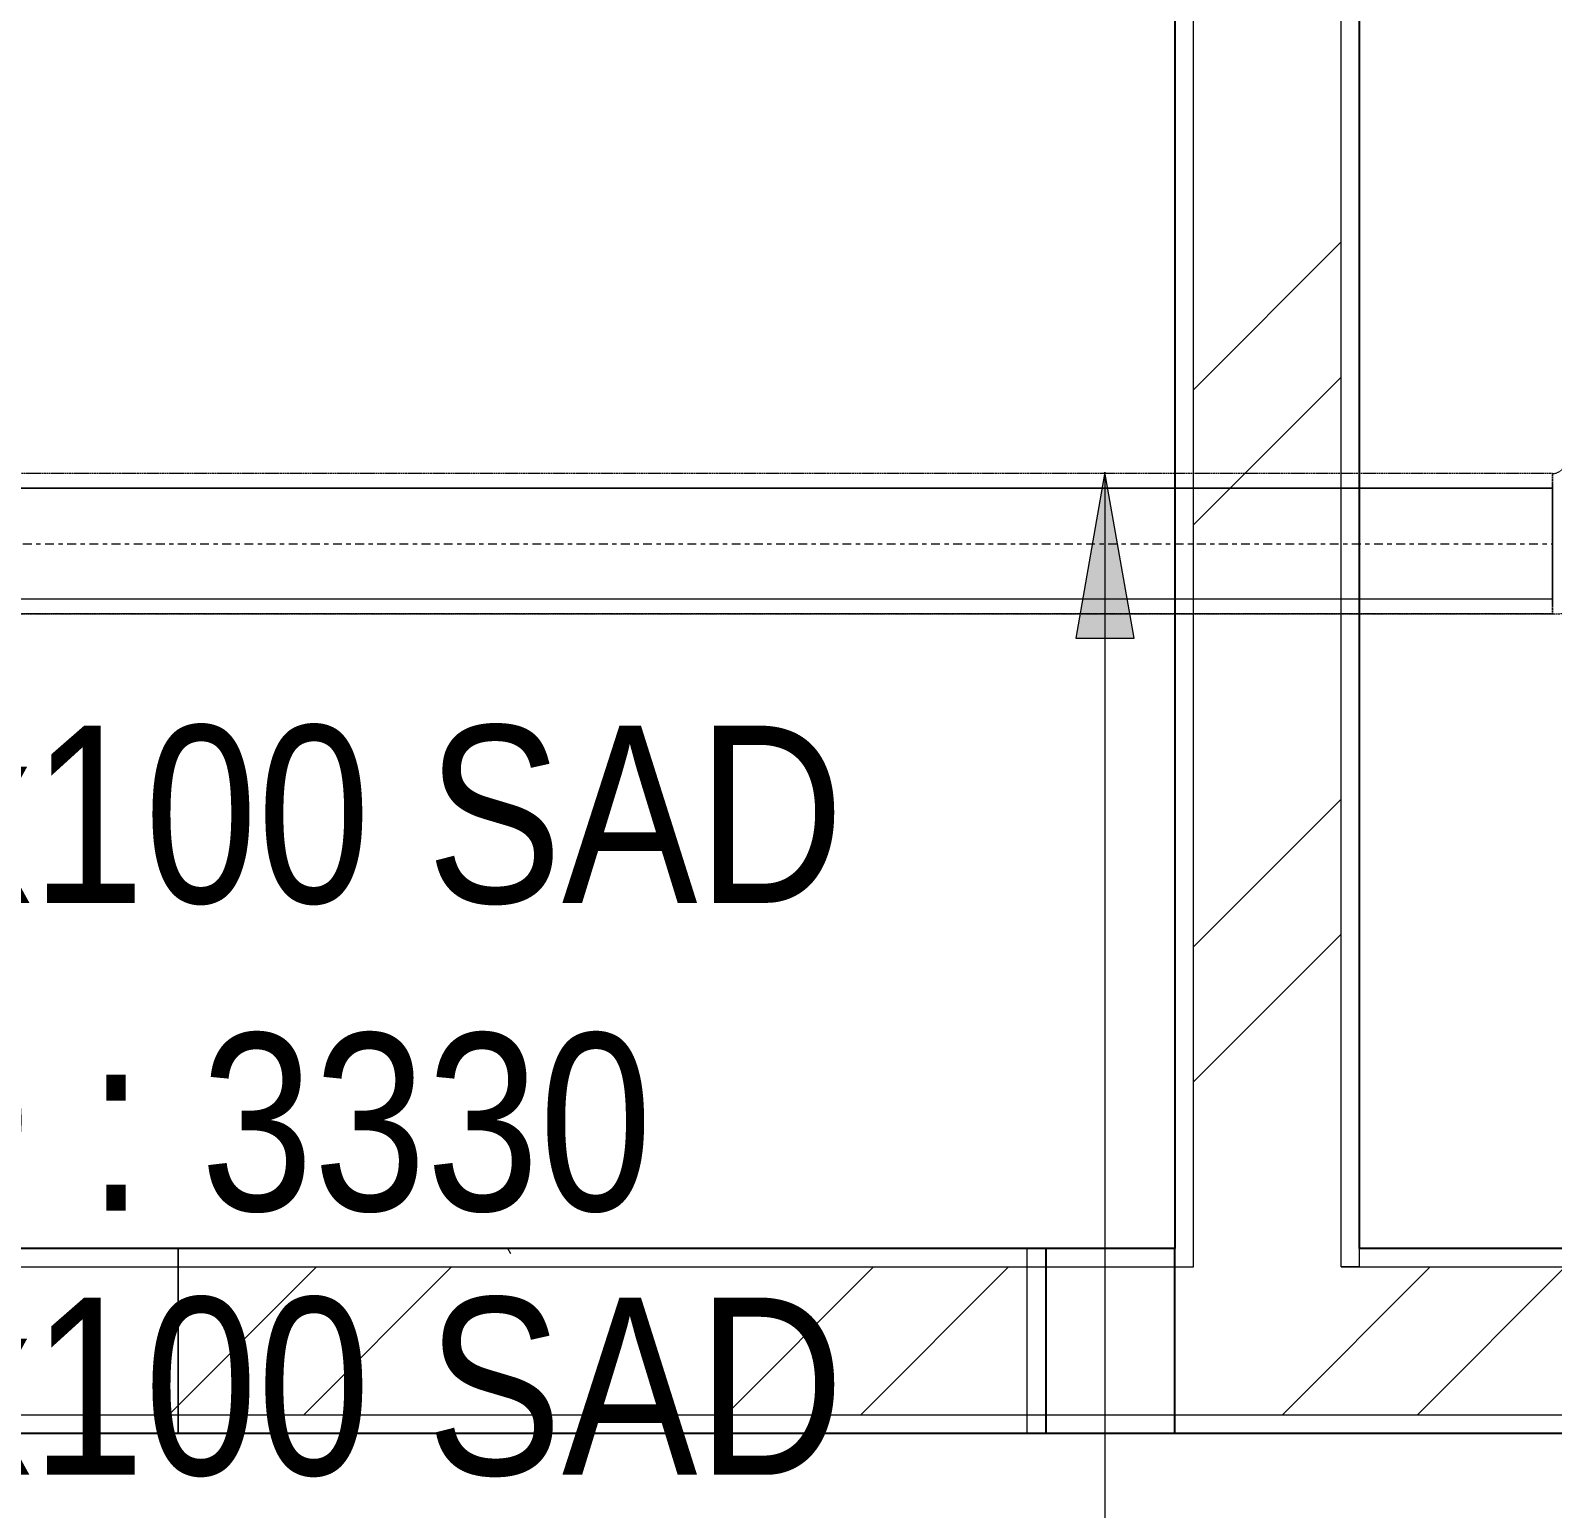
# Model space of a CAD drawing. Header units: inches. Extents: x -83664 to 20107, y -47222 to 19398.
# Drawn here: x -22698 to -20636, y -23392 to -21390 of the extents above; entities that cross this region are included whole.
import ezdxf

# ---------------------------------------------------------------- set-up
doc = ezdxf.new("R2010")
doc.units = ezdxf.units.IN
doc.header["$MEASUREMENT"] = 0
doc.linetypes.add('Center', pattern=[29.999999, 12, -6, 6, -6])
doc.linetypes.add('Hidden 0_50', pattern=[1.0584, 0.5292, -0.5292])
for name, color, linetype, lineweight in [('A-WALL', 7, 'Continuous', 9), ('A-WALL-PATT', 7, 'Continuous', 25), ('M-HVAC-DUCT-CNTR', 7, 'Center', 9), ('M-HVAC-DUCT-IDEN', 7, 'Continuous', 18)]:
    doc.layers.add(name, color=color, linetype=linetype, lineweight=lineweight)
doc.layers.add('M-HVAC-DUCT', color=7, linetype='Continuous', lineweight=9, true_color=0xffe97f)
doc.styles.add('Arial Narrow_21', font='ARIALN.TTF', dxfattribs={"height": 240})
pattern_1 = [(0, (0, 0), (1219.2, 304.8), [50.292, -864.108, 50.292, -864.108, -4876.8]), (0, (0, 0), (1219.2, 304.8), [-1828.8, 50.292, -1778.508, 50.292, -864.108, -2133.6]), (0, (0, 0), (1219.2, 304.8), [-4572, 50.292, -559.308, 50.292, -1473.708]), (120, (457.2, 152.4), (-873.56454, 903.4582), [50.292, -864.108, 50.292, -864.108, -4876.8]), (120, (457.2, 152.4), (-873.56454, 903.4582), [-1828.8, 50.292, -1778.508, 50.292, -864.108, -2133.6]), (120, (457.2, 152.4), (-873.56454, 903.4582), [-4572, 50.292, -559.308, 50.292, -1473.708]), (240, (609.6, 762), (-345.63546, -1208.2582), [50.292, -864.108, 50.292, -864.108, -4876.8]), (240, (609.6, 762), (-345.63546, -1208.2582), [-1828.8, 50.292, -1778.508, 50.292, -864.108, -2133.6]), (240, (609.6, 762), (-345.63546, -1208.2582), [-4572, 50.292, -559.308, 50.292, -1473.708])]
pattern_2 = [(45, (0, 0), (-377.1708, 377.1708), []), (45, (0, 571.5), (-377.1708, 377.1708), [])]

# ---------------------------------------------------------------- blocks, each defined once
blk = doc.blocks.new('TEMW-SMBZ-HO-BM-HVAC-00002_rvt-1-FIRST FLOOR AC CONDITIONING LAYOUT - PART A')
at = {"layer": 'M-HVAC-DUCT', "color": 30, "linetype": 'Hidden 0_50', "true_color": 0xff7f00}
for p, q in [((130820.8, 76382), (128059, 76382)), ((130820.8, 76382), (128059, 76382)), ((130820.8, 76192), (130820.8, 76382)), ((130820.8, 76382), (130820.8, 76192)), ((130820.8, 76382), (130820.8, 76192)), ((130820.8, 76192), (130820.8, 76382)), ((128059, 76192), (130820.8, 76192)), ((130820.8, 76192), (128059, 76192))]:
    blk.add_line(p, q, dxfattribs=at)
at = {"layer": 'M-HVAC-DUCT', "color": 30, "true_color": 0xff7f00}
for p, q in [((128059, 76362), (130820.8, 76362)), ((130820.8, 76362), (128059, 76362)), ((130820.8, 76362), (130820.8, 76212)), ((130820.8, 76212), (130820.8, 76362)), ((130820.8, 76212), (128059, 76212)), ((130820.8, 76212), (128059, 76212))]:
    blk.add_line(p, q, dxfattribs=at)
at = {"layer": 'M-HVAC-DUCT', "color": 30, "linetype": 'Hidden 0_50', "true_color": 0xff7f00}
for radius in [17.5, 207.5, 207.5, 17.5]:
    blk.add_arc((130820.8, 76399.5), radius, 270, 0, dxfattribs=at)
at = {"layer": 'M-HVAC-DUCT-CNTR', "color": 30, "true_color": 0xff7f00}
blk.add_line((128059, 76287), (130820.8, 76287), dxfattribs=at)
blk = doc.blocks.new('TEMW-SMBZ-HO-BM-HVAC-00002_rvt-2-FIRST FLOOR AC CONDITIONING LAYOUT - PART A')
at = {"layer": 'M-HVAC-DUCT', "color": 30, "linetype": 'Hidden 0_50', "true_color": 0xff7f00}
for p, q in [((130820.8, 76382), (128059, 76382)), ((130820.8, 76382), (128059, 76382)), ((130820.8, 76192), (130820.8, 76382)), ((130820.8, 76382), (130820.8, 76192)), ((130820.8, 76382), (130820.8, 76192)), ((130820.8, 76192), (130820.8, 76382)), ((128059, 76192), (130820.8, 76192)), ((130820.8, 76192), (128059, 76192))]:
    blk.add_line(p, q, dxfattribs=at)
at = {"layer": 'M-HVAC-DUCT', "color": 30, "true_color": 0xff7f00}
for p, q in [((128059, 76362), (130820.8, 76362)), ((130820.8, 76362), (128059, 76362)), ((130820.8, 76362), (130820.8, 76212)), ((130820.8, 76212), (130820.8, 76362)), ((130820.8, 76212), (128059, 76212)), ((130820.8, 76212), (128059, 76212))]:
    blk.add_line(p, q, dxfattribs=at)
at = {"layer": 'M-HVAC-DUCT', "color": 30, "linetype": 'Hidden 0_50', "true_color": 0xff7f00}
for radius in [17.5, 207.5, 207.5, 17.5]:
    blk.add_arc((130820.8, 76399.5), radius, 270, 0, dxfattribs=at)
at = {"layer": 'M-HVAC-DUCT-CNTR', "color": 30, "true_color": 0xff7f00}
blk.add_line((128059, 76287), (130820.8, 76287), dxfattribs=at)
blk = doc.blocks.new('SMBZ_Hospital Arch Model_2026_01_29_rvt-1-FIRST FLOOR AC CONDITIONING LAYOUT - PART A')
at = {"layer": 'A-WALL-PATT', "lineweight": 9, "true_color": 0xbbbbbb}
h = blk.add_hatch(dxfattribs=at)
h.set_pattern_fill('FP_12', color=9, style=0, pattern_type=2)
h.set_pattern_definition(pattern_2)
h.paths.add_polyline_path([(130334.4, 75307.7), (130534.4, 75307.7), (130534.4, 79107.1), (130334.4, 79107.1), (130334.4, 75332.7)])
h = blk.add_hatch(dxfattribs=at)
h.set_pattern_fill('FP_13', color=9, style=0, pattern_type=2)
h.set_pattern_definition(pattern_1)
h.paths.add_polyline_path([(130559.4, 75307.7), (130559.4, 79107.1), (130534.4, 79107.1), (130534.4, 75307.7)])
h = blk.add_hatch(dxfattribs=at)
h.set_pattern_fill('FP_13', color=9, style=0, pattern_type=2)
h.set_pattern_definition(pattern_1)
h.paths.add_polyline_path([(124434.4, 75307.7), (124434.4, 75332.7), (124284.4, 75332.7), (124284.4, 75307.7)])
h.paths.add_polyline_path([(130309.4, 75307.7), (130309.4, 75332.7), (124534.4, 75332.7), (124534.4, 75307.7), (129750.1, 75307.7)])
h = blk.add_hatch(dxfattribs=at)
h.set_pattern_fill('FP_13', color=9, style=0, pattern_type=2)
h.set_pattern_definition(pattern_1)
h.paths.add_polyline_path([(133384.4, 75307.7), (133384.4, 75332.7), (130559.4, 75332.7), (130559.4, 75307.7), (132914.7, 75307.7)])
h.paths.add_polyline_path([(130134.4, 75307.7), (130334.4, 75307.7), (130334.4, 75332.7), (130134.4, 75332.7)])
h.paths.add_polyline_path([(133784.4, 75307.7), (133784.4, 75332.7), (133609.4, 75332.7), (133609.4, 75307.7)])
h = blk.add_hatch(dxfattribs=at)
h.set_pattern_fill('FP_12', color=9, style=0, pattern_type=2)
h.set_pattern_definition(pattern_2)
h.paths.add_polyline_path([(130309.4, 75107.7), (130309.4, 75307.7), (124259.4, 75307.7), (124259.4, 75107.7), (129750.1, 75107.7)])
h = blk.add_hatch(dxfattribs=at)
h.set_pattern_fill('FP_12', color=9, style=0, pattern_type=2)
h.set_pattern_definition(pattern_2)
h.paths.add_polyline_path([(132914.7, 75107.7), (133784.4, 75107.7), (133784.4, 75307.7), (130134.4, 75307.7), (130134.4, 75107.7)])
h = blk.add_hatch(dxfattribs=at)
h.set_pattern_fill('FP_13', color=9, style=0, pattern_type=2)
h.set_pattern_definition(pattern_1)
h.paths.add_polyline_path([(124284.4, 75082.7), (130309.4, 75082.7), (130309.4, 75107.7), (124084.4, 75107.7), (124084.4, 75082.7), (124212.2, 75082.7)])
h = blk.add_hatch(dxfattribs=at)
h.set_pattern_fill('FP_13', color=9, style=0, pattern_type=2)
h.set_pattern_definition(pattern_1)
h.paths.add_polyline_path([(133784.4, 75082.7), (133784.4, 75107.7), (130134.4, 75107.7), (130134.4, 75082.7), (132914.7, 75082.7)])
at = {"layer": 'A-WALL', "color": 9, "lineweight": 25, "true_color": 0xbbbbbb}
for p, q in [((130309.4, 79107.1), (130309.4, 75332.7)), ((130559.4, 75332.7), (130559.4, 79107.1)), ((130309.4, 75332.7), (124559.4, 75332.7)), ((130309.4, 75332.7), (130134.4, 75332.7)), ((130134.4, 75332.7), (130134.4, 75082.7)), ((130309.4, 75082.7), (130309.4, 75332.7)), ((133359.4, 75332.7), (130559.4, 75332.7)), ((124284.4, 75082.7), (130309.4, 75082.7)), ((130134.4, 75082.7), (133784.4, 75082.7))]:
    blk.add_line(p, q, dxfattribs=at)
at = {"layer": 'A-WALL', "color": 9, "true_color": 0xbbbbbb}
for p, q in [((130334.4, 75332.7), (130334.4, 79107.1)), ((130534.4, 75332.7), (130534.4, 79107.1)), ((130309.4, 77757.1), (130309.4, 75332.7)), ((130559.4, 75332.7), (130559.4, 77757.1)), ((128959.4, 75332.7), (124559.4, 75332.7)), ((130109.4, 75332.7), (128959.4, 75332.7)), ((128959.4, 75332.7), (128959.4, 75082.7)), ((128959.4, 75082.7), (128959.4, 75332.7)), ((130309.4, 75332.7), (130109.4, 75332.7)), ((130109.4, 75082.7), (130109.4, 75332.7)), ((130109.4, 75082.7), (130109.4, 75332.7)), ((130309.4, 75332.7), (130134.4, 75332.7)), ((130134.4, 75082.7), (130134.4, 75332.7)), ((130309.4, 75332.7), (130309.4, 75082.7)), ((130334.4, 75307.7), (130334.4, 75332.7)), ((130534.4, 75307.7), (130534.4, 75332.7)), ((133359.4, 75332.7), (130559.4, 75332.7)), ((130559.4, 75307.7), (130559.4, 75332.7)), ((124534.4, 75307.7), (130309.4, 75307.7)), ((130134.4, 75307.7), (130334.4, 75307.7)), ((130534.4, 75307.7), (130559.4, 75307.7)), ((130559.4, 75307.7), (130534.4, 75307.7)), ((130559.4, 75307.7), (133384.4, 75307.7)), ((124284.4, 75107.7), (130309.4, 75107.7)), ((130134.4, 75107.7), (133784.4, 75107.7)), ((124284.4, 75082.7), (128959.4, 75082.7)), ((128959.4, 75082.7), (130109.4, 75082.7)), ((130109.4, 75082.7), (130309.4, 75082.7)), ((130134.4, 75082.7), (133784.4, 75082.7))]:
    blk.add_line(p, q, dxfattribs=at)

msp = doc.modelspace()

# ---------------------------------------------------------------- hatches: boundary and pattern name
at = {"layer": 'M-HVAC-DUCT-IDEN', "lineweight": 9}
msp.add_hatch(color=256, dxfattribs=at).paths.add_polyline_path([(-21242.2, -21988.2), (-21281.8, -22213.2), (-21202.5, -22213.2)])

# ---------------------------------------------------------------- linework, layer by layer
for p, q in [((-21242.2, -21988.2), (-21281.8, -22213.2)), ((-21202.5, -22213.2), (-21242.2, -21988.2)), ((-21242.2, -21988.2), (-21242.2, -23435.5)), ((-21281.8, -22213.2), (-21202.5, -22213.2))]:
    msp.add_line(p, q, dxfattribs=at)

# ---------------------------------------------------------------- block references
at = {"lineweight": 5}
for name in ['SMBZ_Hospital Arch Model_2026_01_29_rvt-1-FIRST FLOOR AC CONDITIONING LAYOUT - PART A', 'TEMW-SMBZ-HO-BM-HVAC-00002_rvt-1-FIRST FLOOR AC CONDITIONING LAYOUT - PART A', 'TEMW-SMBZ-HO-BM-HVAC-00002_rvt-2-FIRST FLOOR AC CONDITIONING LAYOUT - PART A']:
    msp.add_blockref(name, (-151456.7, -98372.2), dxfattribs=at)

# ---------------------------------------------------------------- texts
at = {"layer": 'M-HVAC-DUCT-IDEN', "lineweight": 9, "char_height": 240, "attachment_point": 1, "style": 'Arial Narrow_21'}
for s, insert, width in [('150x100 SAD', (-23292.1, -22331.5), 2128.48), ('BOD : 3330', (-23292.1, -22748.2), 1803.797), ('150x100 SAD', (-23292.1, -23105.9), 2128.48)]:
    msp.add_mtext(s, dxfattribs=dict(at, insert=insert, width=width))

doc.saveas('drawing.dxf')
